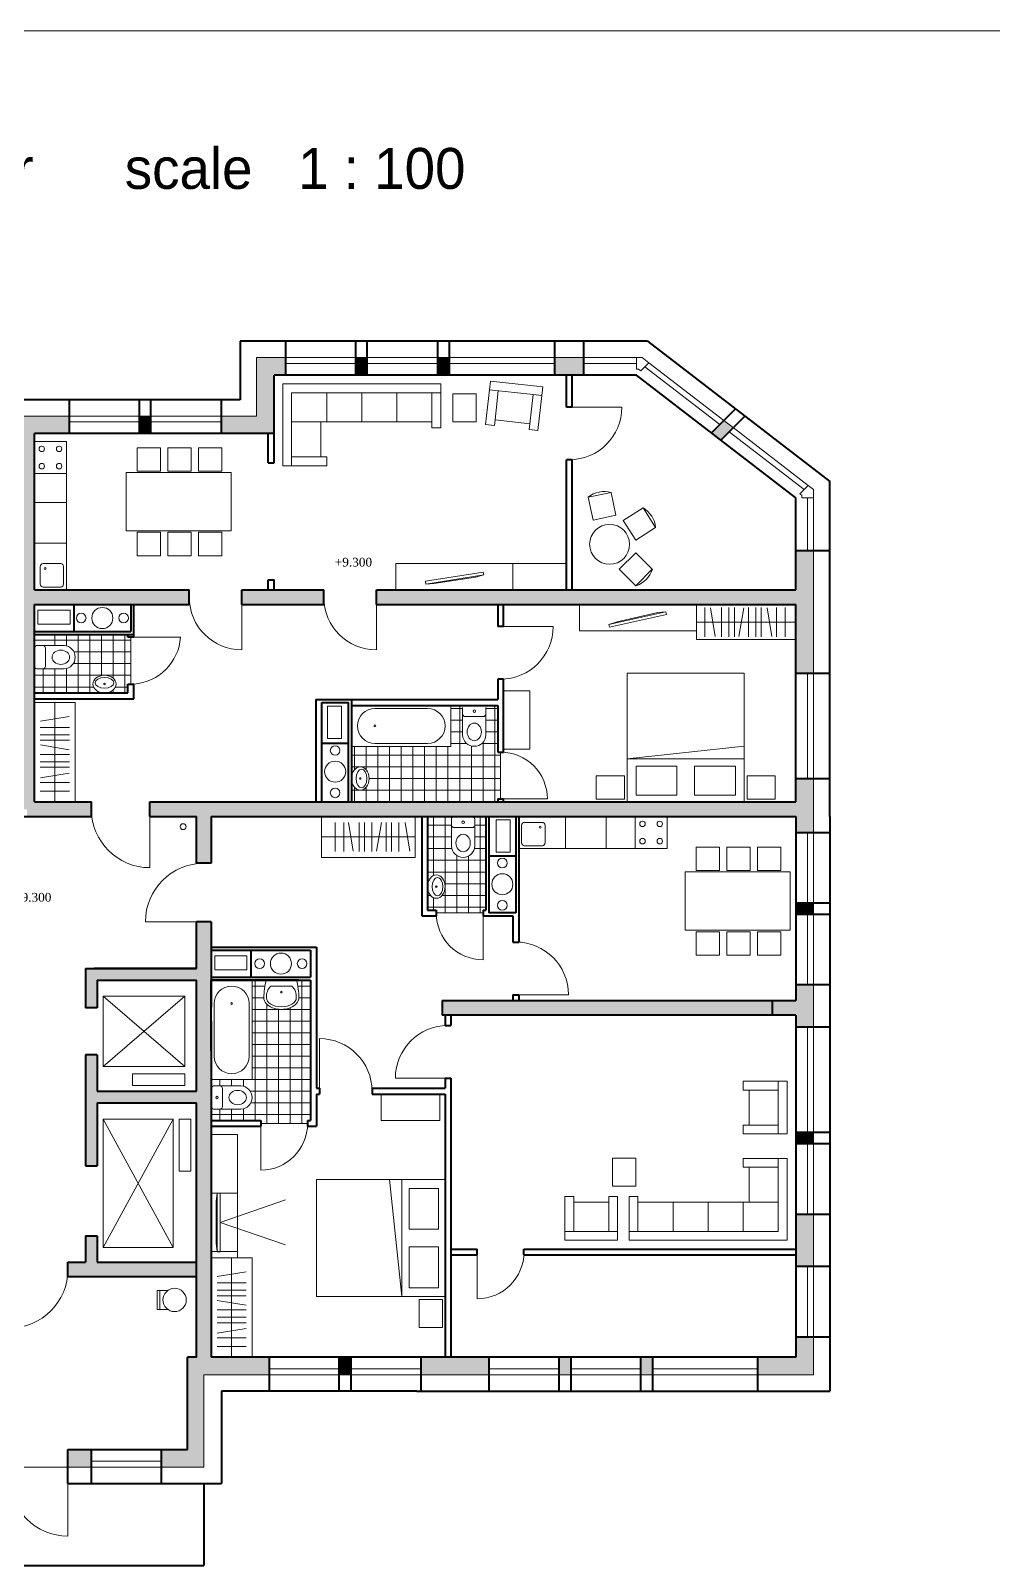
# Model space of a CAD drawing. Header units: millimetres. Extents: x 145836 to 266027, y 108786 to 206069.
# Drawn here: x 218102 to 234568, y 179817 to 206069 of the extents above; entities that cross this region are included whole.
import ezdxf

# ---------------------------------------------------------------- set-up
doc = ezdxf.new("R2010")
doc.units = ezdxf.units.MM
doc.layers.get('0').update_dxf_attribs({"color": 250})
doc.styles.get("Standard").update_dxf_attribs({"font": 'arial.ttf'})

msp = doc.modelspace()

# ---------------------------------------------------------------- hatches: boundary and pattern name
at = {"lineweight": 20}
for points in [[(222265, 200177), (222465, 200177), (222465, 200377), (222458, 200377), (222458, 200477), (221965, 200477), (221965, 199477), (221358, 199477), (221358, 199377), (221358, 199177), (222265, 199177)], [(223858, 200477), (223658, 200477), (223658, 200377), (223658, 200177), (223858, 200177)], [(225265, 200477), (225058, 200477), (225058, 200377), (225058, 200177), (225265, 200177)], [(227565, 200477), (227065, 200477), (227065, 200377), (227065, 200177), (227565, 200177)], [(220158, 199477), (219958, 199477), (219958, 199377), (219958, 199177), (220158, 199177)], [(229748, 199189), (229907, 199066), (230119, 199279), (229960, 199401)], [(231490, 191152), (231390, 191152), (231190, 191152), (231190, 190952), (231490, 190952)], [(231490, 189752), (231390, 189752), (231190, 189752), (231190, 189477), (230786, 189477), (230786, 189227), (231190, 189227), (231190, 189027), (231490, 189027)], [(230786, 189477), (229790, 189477), (228236, 189477), (225140, 189477), (225140, 189227), (230786, 189227)], [(231190, 187227), (231190, 187027), (231490, 187027), (231490, 187227), (231390, 187227)], [(231490, 185827), (231390, 185827), (231190, 185827), (231190, 184927), (231490, 184927)], [(231490, 183727), (231390, 183727), (231190, 183727), (231190, 183377), (230540, 183377), (230540, 183077), (231490, 183077)], [(223580, 183377), (223380, 183377), (223380, 183077), (223580, 183077), (223580, 183177)], [(225940, 183377), (224780, 183377), (224780, 183077), (225940, 183077), (225940, 183177)]]:
    msp.add_hatch(color=256, dxfattribs=at).paths.add_polyline_path(points)
h = msp.add_hatch(color=256, dxfattribs=at)
h.paths.add_polyline_path([(218040, 199477), (217322, 199477), (217322, 199377), (217315, 199377), (217315, 199177), (217915, 199177), (217915, 196502), (215540, 196502), (215540, 196377), (218040, 196377)])
h.paths.add_polyline_path([(218758, 199477), (218040, 199477), (218040, 196377), (218381, 196377), (218381, 196502), (218165, 196502), (218165, 197677), (218165, 199177), (218765, 199177), (218765, 199377), (218758, 199377)])
h = msp.add_hatch(color=256, dxfattribs=at)
h.paths.add_polyline_path([(231490, 196377), (224015, 196377), (224015, 196252), (231190, 196252), (231190, 195077), (231490, 195077)])
h.paths.add_polyline_path([(231490, 197177), (231390, 197177), (231190, 197177), (231190, 196502), (224015, 196502), (224015, 196377), (231490, 196377)])
h.paths.add_polyline_path([(223115, 196502), (221715, 196502), (221715, 196377), (223115, 196377)])
h.paths.add_polyline_path([(223115, 196377), (221715, 196377), (221715, 196252), (223115, 196252)])
h = msp.add_hatch(color=256, dxfattribs=at)
h.paths.add_polyline_path([(218040, 196377), (215540, 196377), (215540, 196252), (217915, 196252), (217915, 195792), (217915, 194742), (217915, 193880, -0.017084), (217915, 193875), (217915, 193592, -0.017084), (217915, 193588), (217915, 192877), (214390, 192877), (214390, 192752), (218040, 192752)])
h.paths.add_polyline_path([(218165, 196252), (218381, 196252), (218381, 196377), (218040, 196377), (218040, 192752), (219140, 192752), (219140, 192877), (218165, 192877), (218165, 195077), (218165, 195205, -0.017084), (218165, 195210), (218165, 195492, -0.017084), (218165, 195497), (218165, 195792)])
h.paths.add_polyline_path([(218589, 196502), (218381, 196502), (218381, 196377), (218589, 196377)])
h.paths.add_polyline_path([(218589, 196377), (218381, 196377), (218381, 196252), (218589, 196252)])
h.paths.add_polyline_path([(220815, 196502), (218589, 196502), (218589, 196377), (220815, 196377)])
h.paths.add_polyline_path([(220815, 196377), (218589, 196377), (218589, 196252), (220815, 196252)])
h = msp.add_hatch(color=256, dxfattribs=at)
h.paths.add_polyline_path([(219140, 192752), (218040, 192752), (218040, 192627), (219140, 192627)])
h.paths.add_polyline_path([(214390, 192877), (208665, 192877), (204890, 192877), (204890, 193277), (204590, 193277), (204590, 192752), (214390, 192752)])
h.paths.add_polyline_path([(214390, 192752), (204590, 192752), (204590, 192027), (204690, 192027), (204890, 192027), (204890, 192627), (208665, 192627), (214265, 192627), (214265, 190417, -0.017084), (214265, 190412), (214265, 190130, -0.017084), (214265, 190125), (214265, 189927), (214390, 189927)])
h = msp.add_hatch(color=256, dxfattribs=at)
h.paths.add_polyline_path([(231490, 192752), (221065, 192752), (221065, 191827), (221190, 191827), (221190, 192627), (225353, 192627, -0.017084), (225357, 192627), (225640, 192627, -0.017084), (225644, 192627), (225940, 192627), (226450, 192627), (231190, 192627), (231190, 192352), (231490, 192352)])
h.paths.add_polyline_path([(231490, 193277), (231390, 193277), (231190, 193277), (231190, 192877), (221690, 192877), (221065, 192877), (221065, 192752), (231490, 192752)])
h = msp.add_hatch(color=256, dxfattribs=at)
h.paths.add_polyline_path([(221065, 192752), (220140, 192752), (220140, 192627), (220940, 192627), (220940, 191827), (221065, 191827)])
h.paths.add_polyline_path([(221065, 192877), (220940, 192877), (220140, 192877), (220140, 192752), (221065, 192752)])
h = msp.add_hatch(color=256, dxfattribs=at)
h.paths.add_polyline_path([(221065, 190827), (220940, 190827), (220940, 190027), (219290, 190027), (219190, 190027), (219140, 190027), (219140, 189927), (221065, 189927)])
h.paths.add_polyline_path([(221190, 190827), (221065, 190827), (221065, 189927), (221190, 189927)])
h.paths.add_polyline_path([(221065, 189927), (219140, 189927), (219140, 189352), (219240, 189352), (219240, 189827), (220940, 189827), (220940, 187927), (219240, 187927), (219240, 188552), (219140, 188552), (219140, 186652), (219240, 186652), (219240, 187727), (220940, 187727), (220940, 184977), (220940, 184877), (221065, 184877)])
h.paths.add_polyline_path([(221190, 189927), (221065, 189927), (221065, 184877), (221190, 184877), (221190, 187673, -0.017084), (221190, 187677), (221190, 187960, -0.017084), (221190, 187965), (221190, 189127), (221190, 189827)])
h.paths.add_polyline_path([(219140, 189927), (219040, 189927), (219040, 189352), (219140, 189352)])
h.paths.add_polyline_path([(219140, 190027), (219040, 190027), (219040, 189927), (219140, 189927)])
h.paths.add_polyline_path([(219140, 188552), (219040, 188552), (219040, 186652), (219140, 186652)])
h = msp.add_hatch(color=256, dxfattribs=at)
h.paths.add_polyline_path([(219140, 181797), (218740, 181797), (218740, 181497), (219140, 181497), (219140, 181597)])
h.paths.add_polyline_path([(221065, 183077), (221065, 184877), (220940, 184877), (220940, 183377), (220785, 183377), (220785, 181797), (220340, 181797), (220340, 181497), (220785, 181497), (221065, 181497)])
h.paths.add_polyline_path([(222180, 183377), (221190, 183377), (221190, 184877), (221065, 184877), (221065, 183077), (222180, 183077), (222180, 183177)])
h.paths.add_polyline_path([(220940, 184877), (219140, 184877), (219140, 184752), (220940, 184752)])
h.paths.add_polyline_path([(220940, 185002), (219240, 185002), (219240, 185452), (219140, 185452), (219140, 184877), (220940, 184877)])
h.paths.add_polyline_path([(219140, 185452), (219040, 185452), (219040, 185002), (218740, 185002), (218740, 184877), (219140, 184877)])
h.paths.add_polyline_path([(219140, 184877), (218740, 184877), (218740, 184752), (219140, 184752)])
h = msp.add_hatch(color=256, dxfattribs=at)
h.paths.add_polyline_path([(228740, 183377), (228540, 183377), (228540, 183077), (228740, 183077), (228740, 183177)])
h.paths.add_polyline_path([(227340, 183377), (227140, 183377), (227140, 183077), (227340, 183077), (227340, 183177)])

# ---------------------------------------------------------------- linework, layer by layer
at = {"lineweight": 13}
for p, q in [((145836, 206069), (266027, 206069)), ((227315, 199630), (228215, 199630)), ((218715, 199042), (218165, 199042)), ((218715, 199042), (218715, 196502)), ((220324, 198936), (219924, 198936)), ((219924, 198936), (219924, 198536)), ((220324, 198936), (220324, 198536)), ((220847, 198936), (220447, 198936)), ((220447, 198936), (220447, 198536)), ((220847, 198936), (220847, 198536)), ((221370, 198936), (220970, 198936)), ((220970, 198936), (220970, 198536)), ((221370, 198936), (221370, 198536)), ((218165, 198492), (218715, 198492)), ((219733, 198512), (219733, 197512)), ((219733, 198512), (221533, 198512)), ((220324, 198536), (219924, 198536)), ((220847, 198536), (220447, 198536)), ((221370, 198536), (220970, 198536)), ((221533, 198512), (221533, 197512)), ((218165, 197999), (218715, 197999)), ((228029, 198171), (227638, 198088)), ((227638, 198088), (227721, 197696)), ((228029, 198171), (228112, 197779)), ((228112, 197779), (227721, 197696)), ((228576, 197906), (228239, 197690)), ((228239, 197690), (228455, 197353)), ((228576, 197906), (228792, 197569)), ((219733, 197512), (221533, 197512)), ((219924, 197088), (219924, 197488)), ((220324, 197488), (219924, 197488)), ((220324, 197088), (220324, 197488)), ((220447, 197088), (220447, 197488)), ((220847, 197488), (220447, 197488)), ((220847, 197088), (220847, 197488)), ((220970, 197088), (220970, 197488)), ((221370, 197488), (220970, 197488)), ((221370, 197088), (221370, 197488)), ((228792, 197569), (228455, 197353)), ((218165, 197302), (218715, 197302)), ((218265, 196902), (218265, 196602)), ((218315, 196952), (218619, 196952)), ((218665, 196906), (218665, 196602)), ((220324, 197088), (219924, 197088)), ((220847, 197088), (220447, 197088)), ((221370, 197088), (220970, 197088)), ((228452, 197140), (228170, 196857)), ((228735, 196857), (228452, 197140)), ((228453, 196574), (228170, 196857)), ((228735, 196857), (228453, 196574)), ((218315, 196552), (218615, 196552)), ((221715, 196377), (221715, 195477)), ((224015, 196377), (224015, 195477)), ((226140, 195877), (227040, 195877)), ((218165, 195642), (219815, 195642)), ((218515, 195551), (218515, 195742)), ((218715, 195545), (218715, 195742)), ((218915, 194742), (218915, 195742)), ((219115, 194742), (219115, 195742)), ((219315, 195038), (219315, 195742)), ((219515, 194992), (219515, 195742)), ((219715, 194742), (219715, 195742)), ((219815, 194892), (219815, 195692)), ((218842, 195442), (219815, 195442)), ((218315, 194742), (218315, 195151)), ((218515, 194742), (218515, 195151)), ((218715, 194742), (218715, 195157)), ((218833, 195242), (219815, 195242)), ((218165, 195042), (219815, 195042)), ((218165, 194842), (219176, 194842)), ((219515, 194742), (219515, 194793)), ((219554, 194842), (219765, 194842)), ((218441, 194642), (219865, 194642)), ((219315, 194742), (219315, 194747)), ((225290, 194527), (225290, 193827)), ((225440, 192877), (225440, 194527)), ((226040, 192877), (226040, 194527)), ((225490, 194477), (225290, 194477)), ((225490, 194277), (225290, 194277)), ((226090, 194477), (225890, 194477)), ((226090, 194277), (225890, 194277)), ((225490, 194077), (225290, 194077)), ((226090, 194077), (225890, 194077)), ((223640, 193427), (223640, 193827)), ((223840, 193427), (223840, 193827)), ((224040, 192877), (224040, 193827)), ((224240, 192877), (224240, 193827)), ((224440, 192877), (224440, 193827)), ((224640, 192877), (224640, 193827)), ((224840, 192877), (224840, 193827)), ((225040, 192877), (225040, 193827)), ((225240, 192877), (225240, 193827)), ((225558, 193877), (225290, 193877)), ((225640, 192877), (225640, 193834)), ((226090, 193877), (225822, 193877)), ((225840, 192877), (225840, 193896)), ((226140, 193677), (223590, 193677)), ((226140, 193477), (223590, 193477)), ((226140, 192927), (226140, 193727)), ((226140, 193277), (223890, 193277)), ((226140, 193077), (223590, 193077)), ((223640, 192877), (223640, 193128)), ((223840, 192877), (223840, 193128)), ((220140, 192752), (220140, 191752)), ((224890, 192477), (225299, 192477)), ((224990, 192627), (224990, 191616)), ((225190, 192627), (225190, 190977)), ((225699, 192477), (225890, 192477)), ((225790, 192627), (225790, 190977)), ((226500, 192477), (226500, 192177)), ((226850, 192527), (226550, 192527)), ((226900, 192477), (226900, 192173)), ((227250, 192627), (227250, 192077)), ((227946, 192627), (227946, 192077)), ((228440, 192627), (228440, 192077)), ((228440, 192627), (228440, 192077)), ((228440, 192627), (228440, 192077)), ((228990, 192627), (228990, 192077)), ((224890, 192277), (225299, 192277)), ((225699, 192277), (225890, 192277)), ((231290, 192352), (231390, 192352)), ((231390, 192352), (231490, 192352)), ((224890, 192077), (225305, 192077)), ((225390, 191960), (225390, 190977)), ((225590, 191950), (225590, 190977)), ((225692, 192077), (225890, 192077)), ((228990, 192077), (226450, 192077)), ((226854, 192127), (226550, 192127)), ((229886, 192105), (229486, 192105)), ((229486, 192105), (229486, 191705)), ((229886, 192105), (229886, 191705)), ((230410, 192105), (230010, 192105)), ((230010, 192105), (230010, 191705)), ((230410, 192105), (230410, 191705)), ((230933, 192105), (230533, 192105)), ((230533, 192105), (230533, 191705)), ((230933, 192105), (230933, 191705)), ((224890, 191877), (225890, 191877)), ((224890, 191677), (225890, 191677)), ((229295, 190680), (229295, 191680)), ((229295, 191680), (231095, 191680)), ((229886, 191705), (229486, 191705)), ((230410, 191705), (230010, 191705)), ((230933, 191705), (230533, 191705)), ((231095, 190680), (231095, 191680)), ((224890, 191477), (224895, 191477)), ((225185, 191477), (225890, 191477)), ((224890, 191277), (224941, 191277)), ((224990, 191239), (224990, 191027)), ((225139, 191277), (225890, 191277)), ((224890, 191077), (225890, 191077)), ((225040, 190977), (225840, 190977)), ((221065, 190827), (220065, 190827)), ((229295, 190680), (231095, 190680)), ((229486, 190256), (229486, 190656)), ((229886, 190656), (229486, 190656)), ((229886, 190256), (229886, 190656)), ((230010, 190256), (230010, 190656)), ((230410, 190656), (230010, 190656)), ((230410, 190256), (230410, 190656)), ((230533, 190256), (230533, 190656)), ((230933, 190656), (230533, 190656)), ((230933, 190256), (230933, 190656)), ((229886, 190256), (229486, 190256)), ((230410, 190256), (230010, 190256)), ((230933, 190256), (230533, 190256)), ((221940, 189827), (221940, 188576)), ((222740, 189827), (222740, 187377)), ((221890, 189727), (222109, 189727)), ((222671, 189727), (222890, 189727)), ((226400, 189579), (227300, 189579)), ((221890, 189527), (222090, 189527)), ((221890, 189327), (222890, 189327)), ((222140, 189417), (222140, 187377)), ((222340, 189330), (222340, 187377)), ((222540, 189354), (222540, 187377)), ((222690, 189527), (222890, 189527)), ((221890, 189127), (222890, 189127)), ((221890, 188927), (222890, 188927)), ((223041, 187927), (223041, 188827)), ((221890, 188727), (222890, 188727)), ((221890, 188527), (222890, 188527)), ((221940, 188576), (221940, 187427)), ((221890, 188327), (222890, 188327)), ((221190, 188127), (222890, 188127)), ((221340, 188127), (221340, 188019)), ((221540, 188127), (221540, 188019)), ((221740, 188127), (221740, 188013)), ((225240, 188152), (224340, 188152)), ((221858, 187927), (222890, 187927)), ((221867, 187727), (222890, 187727)), ((221190, 187527), (222890, 187527)), ((221340, 187619), (221340, 187427)), ((221540, 187619), (221540, 187427)), ((221740, 187625), (221740, 187427)), ((222039, 187377), (222839, 187377)), ((220267, 184520), (220449, 184520)), ((220267, 184520), (220267, 184194)), ((220313, 184520), (220313, 184194)), ((220267, 184194), (220449, 184194)), ((228540, 183277), (228540, 183177)), ((231490, 183077), (221065, 183077)), ((228540, 183177), (228540, 183077)), ((218740, 181317), (218740, 180317))]:
    msp.add_line(p, q, dxfattribs=at)
at = {"lineweight": 40}
for p, q in [((228655, 200757), (221685, 200757)), ((221685, 200757), (221685, 199757)), ((222465, 200177), (222465, 200757)), ((223658, 200757), (223658, 200177)), ((223858, 200177), (223858, 200757)), ((225058, 200757), (225058, 200177)), ((225265, 200177), (225265, 200757)), ((227065, 200177), (227065, 200757)), ((227565, 200177), (227565, 200757)), ((228655, 200757), (231770, 198357)), ((228655, 200757), (231770, 198357)), ((222265, 199177), (222265, 200177)), ((228465, 200177), (222265, 200177)), ((227265, 199630), (227265, 200177)), ((227365, 199630), (227365, 200177)), ((231190, 198077), (228465, 200177)), ((231190, 198077), (228465, 200177)), ((221685, 199757), (214395, 199757)), ((218765, 199177), (218765, 199757)), ((219958, 199757), (219958, 199177)), ((220158, 199177), (220158, 199757)), ((221358, 199757), (221358, 199177)), ((227365, 199630), (227265, 199630)), ((229748, 199189), (230158, 199599)), ((229907, 199066), (230317, 199477)), ((218165, 197677), (218165, 199177)), ((222265, 199177), (218165, 199177)), ((222165, 198677), (222165, 199177)), ((222265, 198677), (222265, 199177)), ((227265, 196502), (227265, 198730)), ((227365, 198730), (227265, 198730)), ((227365, 196502), (227365, 198730)), ((222165, 198677), (222265, 198677)), ((231770, 192627), (231770, 198357)), ((231190, 196502), (231190, 198077)), ((218165, 196502), (218165, 197677)), ((231190, 197177), (231770, 197177)), ((222165, 196502), (222165, 196677)), ((222165, 196677), (222265, 196677)), ((222265, 196502), (222265, 196677)), ((218165, 196502), (220815, 196502)), ((220815, 196252), (220815, 196502)), ((221715, 196502), (223115, 196502)), ((221715, 196252), (221715, 196502)), ((223115, 196252), (223115, 196502)), ((224015, 196502), (231190, 196502)), ((224015, 196252), (224015, 196502)), ((218165, 195792), (218165, 196252)), ((218165, 196252), (219815, 196252)), ((218165, 196252), (220815, 196252)), ((218841, 196252), (218841, 195792)), ((219815, 196252), (219815, 195792)), ((219865, 195742), (219865, 196252)), ((219865, 195692), (219865, 196252)), ((221715, 196252), (223115, 196252)), ((224015, 196252), (231190, 196252)), ((226090, 196252), (226090, 195877)), ((226190, 195877), (226190, 196252)), ((231190, 192877), (231190, 196252)), ((226190, 195877), (226090, 195877)), ((218165, 194742), (218165, 195792)), ((218165, 195792), (219815, 195792)), ((218165, 195742), (219865, 195742)), ((219765, 195692), (219765, 195742)), ((219865, 195692), (219765, 195692)), ((218165, 192877), (218165, 195077)), ((231190, 195077), (231770, 195077)), ((219765, 194742), (219765, 194892)), ((219765, 194892), (219865, 194892)), ((219865, 194642), (219865, 194892)), ((226090, 194977), (226090, 194627)), ((226190, 194977), (226090, 194977)), ((226190, 193727), (226190, 194977)), ((218165, 194742), (219765, 194742)), ((218165, 194642), (219865, 194642)), ((222980, 194627), (223590, 194627)), ((222980, 194627), (222980, 192877)), ((222980, 194627), (222980, 194227)), ((222980, 194627), (226090, 194627)), ((223080, 192877), (223080, 194577)), ((223080, 194577), (223540, 194577)), ((223080, 193576), (223080, 194577)), ((223540, 192877), (223540, 194577)), ((223590, 194627), (223590, 193627)), ((223590, 194527), (226090, 194527)), ((226090, 194527), (226090, 193727)), ((226090, 194227), (226090, 193727)), ((223080, 193884), (223540, 193884)), ((223590, 193627), (223590, 192877)), ((226090, 193727), (226190, 193727)), ((223590, 193337), (223590, 192877)), ((231190, 193277), (231770, 193277)), ((218165, 192877), (219140, 192877)), ((219140, 192627), (219140, 192877)), ((220140, 192877), (220940, 192877)), ((220140, 192627), (220140, 192877)), ((220940, 192877), (221690, 192877)), ((221690, 192877), (231190, 192877)), ((226090, 192927), (226090, 192877)), ((226090, 192927), (226190, 192927)), ((226090, 192927), (226090, 192877)), ((226190, 192877), (226190, 192927)), ((214515, 192627), (219140, 192627)), ((220140, 192627), (220940, 192627)), ((220940, 191827), (220940, 192627)), ((221190, 192627), (225840, 192627)), ((221190, 192627), (221190, 191827)), ((224790, 192627), (224790, 190927)), ((224890, 192627), (225190, 192627)), ((224890, 192627), (224890, 191027)), ((225190, 192627), (225940, 192627)), ((225890, 192627), (225890, 191027)), ((225940, 192627), (226450, 192627)), ((225940, 192627), (225940, 190977)), ((226400, 192627), (226400, 190977)), ((226450, 192627), (231190, 192627)), ((226450, 192627), (226450, 190927)), ((231190, 192627), (231190, 190252)), ((231770, 192627), (231770, 190252)), ((231190, 192352), (231770, 192352)), ((226400, 191951), (225940, 191951)), ((221190, 191827), (220940, 191827)), ((231190, 191152), (231770, 191152)), ((224790, 190927), (225040, 190927)), ((224890, 191027), (225040, 191027)), ((225040, 191027), (225040, 190927)), ((225840, 191027), (225890, 191027)), ((225840, 191027), (225840, 190927)), ((225840, 190927), (225890, 190927)), ((225890, 190927), (226350, 190927)), ((226400, 190977), (225940, 190977)), ((226350, 190927), (226350, 190479)), ((226450, 190927), (226450, 190479)), ((231770, 190952), (231190, 190952)), ((220940, 190027), (220940, 190827)), ((221190, 190827), (220940, 190827)), ((221190, 190827), (221190, 189367)), ((221190, 190390), (222990, 190390)), ((221190, 190340), (222890, 190340)), ((221866, 190340), (221866, 189880)), ((222890, 190340), (222890, 189880)), ((222990, 190390), (222990, 187977)), ((226350, 190479), (226450, 190479)), ((231190, 190252), (231190, 189477)), ((231190, 190252), (231190, 189477)), ((231770, 190252), (231770, 182797)), ((219040, 190027), (219040, 189352)), ((219040, 190027), (220940, 190027)), ((219290, 190027), (219190, 190027)), ((219240, 189827), (219240, 189352)), ((219240, 189827), (220940, 189827)), ((220940, 190027), (219290, 190027)), ((220940, 187927), (220940, 189827)), ((221190, 189880), (222890, 189880)), ((221190, 188617), (221190, 189827)), ((222690, 189827), (221190, 189827)), ((221190, 189827), (222890, 189827)), ((222890, 189827), (222890, 187427)), ((222890, 189827), (222890, 187427)), ((226350, 189579), (226350, 189477)), ((226350, 189579), (226450, 189579)), ((226450, 189579), (226450, 189477)), ((231190, 189752), (231770, 189752)), ((219240, 189352), (219040, 189352)), ((225140, 189477), (228236, 189477)), ((225140, 189477), (225140, 189227)), ((228236, 189477), (231190, 189477)), ((230786, 189477), (231190, 189477)), ((230786, 189477), (230786, 189227)), ((221190, 189127), (221190, 183377)), ((231190, 189227), (225140, 189227)), ((225190, 189227), (225190, 189052)), ((225190, 189052), (225290, 189052)), ((225290, 189227), (225290, 189052)), ((231190, 189227), (230786, 189227)), ((231190, 189227), (231190, 183377)), ((231190, 189027), (231770, 189027)), ((219040, 188552), (219040, 186652)), ((219240, 188552), (219040, 188552)), ((219240, 188552), (219240, 187927)), ((222990, 187977), (223041, 187977)), ((223041, 187977), (223041, 187877)), ((223941, 187977), (225190, 187977)), ((223941, 187977), (223941, 187877)), ((225190, 188152), (225190, 187977)), ((225190, 188152), (225290, 188152)), ((225290, 188152), (225290, 183377)), ((219240, 187927), (220940, 187927)), ((219240, 187727), (219240, 186652)), ((219240, 187727), (220940, 187727)), ((220940, 184977), (220940, 187727)), ((222990, 187877), (223041, 187877)), ((222990, 187877), (222990, 187327)), ((223941, 187877), (225190, 187877)), ((225190, 187877), (225190, 183377)), ((221190, 187427), (222039, 187427)), ((221190, 187427), (222039, 187427)), ((221190, 187327), (222039, 187327)), ((222039, 187427), (222039, 187327)), ((222839, 187427), (222890, 187427)), ((222839, 187427), (222839, 187327)), ((222839, 187427), (222890, 187427)), ((222839, 187327), (222990, 187327)), ((231190, 187227), (231770, 187227)), ((231770, 187027), (231190, 187027)), ((219040, 186652), (219240, 186652)), ((220940, 183377), (220940, 185777)), ((231190, 185827), (231770, 185827)), ((219040, 185452), (219040, 185002)), ((219040, 185452), (219240, 185452)), ((219240, 185452), (219240, 185002)), ((225290, 185227), (225740, 185227)), ((225290, 185127), (225740, 185127)), ((225740, 185127), (225740, 185227)), ((226540, 185227), (231190, 185227)), ((226540, 185127), (226540, 185227)), ((226540, 185127), (231190, 185127)), ((218740, 184752), (218740, 185002)), ((218740, 185002), (219040, 185002)), ((219240, 185002), (220940, 185002)), ((231770, 184927), (231190, 184927)), ((231770, 184927), (231190, 184927)), ((220940, 184752), (218740, 184752)), ((231190, 183727), (231770, 183727)), ((220940, 183377), (220785, 183377)), ((220785, 181797), (220785, 183377)), ((231190, 183377), (221190, 183377)), ((222180, 183377), (222180, 182797)), ((223380, 182797), (223380, 183377)), ((223580, 183377), (223580, 182797)), ((224780, 182797), (224780, 183377)), ((225940, 183377), (225940, 182797)), ((227140, 182797), (227140, 183377)), ((227340, 183377), (227340, 182797)), ((228540, 182797), (228540, 183377)), ((228740, 183377), (228740, 182797)), ((230540, 182797), (230540, 183377)), ((224710, 182797), (221365, 182797)), ((221365, 182797), (221365, 181217)), ((224710, 182797), (231770, 182797)), ((218740, 181797), (220785, 181797)), ((218740, 181217), (218740, 181797)), ((219140, 181217), (219140, 181797)), ((220340, 181217), (220340, 181797)), ((218740, 181217), (221190, 181217)), ((220785, 181217), (221365, 181217)), ((221065, 181217), (221065, 179817)), ((214390, 179817), (221065, 179817))]:
    msp.add_line(p, q, dxfattribs=at)
at = {"lineweight": 20}
for p, q in [((221965, 200477), (221965, 199477)), ((228563, 200477), (221965, 200477)), ((228563, 200477), (228465, 200477)), ((228563, 200477), (228465, 200477)), ((228563, 200477), (228465, 200477)), ((228563, 200477), (228465, 200477)), ((228465, 200477), (228465, 200277)), ((228536, 200248), (228677, 200390)), ((228677, 200390), (228563, 200477)), ((225968, 200075), (225884, 199330)), ((226862, 199975), (225968, 200075)), ((228465, 200277), (228498, 200277)), ((228498, 200277), (228536, 200248)), ((222415, 200027), (222415, 198627)), ((225115, 200027), (222415, 200027)), ((222565, 199877), (222565, 199377)), ((223165, 199877), (222565, 199877)), ((223165, 199877), (223165, 199377)), ((223765, 199877), (223165, 199877)), ((223765, 199877), (223765, 199377)), ((224365, 199877), (223765, 199877)), ((224365, 199877), (224365, 199377)), ((224965, 199877), (224365, 199877)), ((224965, 199877), (224965, 199377)), ((225115, 199877), (224965, 199877)), ((225115, 200027), (225115, 199277)), ((225724, 199857), (225324, 199857)), ((225324, 199857), (225324, 199377)), ((225724, 199857), (225724, 199377)), ((226696, 199843), (225951, 199926)), ((226100, 199909), (226045, 199412)), ((226696, 199843), (226641, 199346)), ((226845, 199826), (226696, 199843)), ((226862, 199975), (226779, 199230)), ((215495, 199477), (221965, 199477)), ((223165, 199377), (222565, 199377)), ((222565, 199377), (222565, 198627)), ((223065, 199377), (223065, 198777)), ((223765, 199377), (223165, 199377)), ((224365, 199377), (223765, 199377)), ((224965, 199377), (224365, 199377)), ((224965, 199377), (224965, 199277)), ((224965, 199277), (225115, 199277)), ((225724, 199377), (225324, 199377)), ((225884, 199330), (226033, 199313)), ((226045, 199412), (226033, 199313)), ((226641, 199346), (226045, 199412)), ((226641, 199346), (226630, 199246)), ((229819, 199259), (229960, 199401)), ((229960, 199401), (230119, 199279)), ((229977, 199137), (230119, 199279)), ((226630, 199246), (226779, 199230)), ((222565, 198777), (223065, 198777)), ((223065, 198777), (223165, 198777)), ((223165, 198777), (223165, 198627)), ((223165, 198627), (222415, 198627)), ((231261, 198148), (231402, 198290)), ((231402, 198290), (231490, 198222)), ((231490, 198222), (231490, 190252)), ((231490, 198222), (231490, 198077)), ((231490, 198222), (231490, 198077)), ((231490, 198222), (231490, 198077)), ((231490, 198222), (231490, 198077)), ((231290, 198126), (231261, 198148)), ((231290, 198077), (231290, 198126)), ((231490, 198077), (231290, 198077)), ((224349, 196502), (224349, 196952)), ((224349, 196952), (227242, 196952)), ((226349, 196502), (226349, 196952)), ((224855, 196652), (225843, 196808)), ((224855, 196652), (224863, 196603)), ((224863, 196603), (225851, 196759)), ((224999, 196610), (225708, 196721)), ((225708, 196721), (225851, 196759)), ((225843, 196808), (225851, 196759)), ((224999, 196610), (224863, 196603)), ((218225, 195915), (218225, 196155)), ((218225, 196155), (218776, 196155)), ((218776, 196155), (218776, 195915)), ((227490, 196252), (227490, 195802)), ((228967, 196130), (227991, 195913)), ((228832, 196115), (228132, 195959)), ((228967, 196130), (228832, 196115)), ((228967, 196130), (228978, 196082)), ((229490, 195652), (229490, 196252)), ((229490, 196252), (229490, 195802)), ((229636, 195702), (229636, 196202)), ((229808, 195706), (229729, 196199)), ((229920, 195702), (229920, 196202)), ((230043, 195702), (230043, 196202)), ((230138, 195702), (230138, 196202)), ((230217, 195706), (230298, 196199)), ((230381, 195702), (230381, 196202)), ((230505, 195702), (230505, 196202)), ((230599, 195702), (230599, 196202)), ((230781, 195706), (230701, 196199)), ((230860, 195702), (230860, 196202)), ((231009, 195952), (231009, 196202)), ((218776, 195915), (218225, 195915)), ((228132, 195959), (227991, 195913)), ((227991, 195913), (228002, 195864)), ((228978, 196082), (228002, 195864)), ((231190, 195952), (229490, 195952)), ((231009, 195702), (231009, 195952)), ((219815, 195692), (220415, 195692)), ((219865, 195692), (220665, 195692)), ((228490, 195802), (227490, 195802)), ((229490, 195802), (228490, 195802)), ((231190, 195652), (229490, 195652)), ((218203, 195551), (218674, 195551)), ((218356, 195195), (218356, 195507)), ((218203, 195151), (218674, 195151)), ((230307, 195077), (228307, 195077)), ((228307, 192877), (228307, 195077)), ((230307, 192877), (230307, 195077)), ((218165, 194577), (218515, 194577)), ((218515, 192877), (218515, 194577)), ((218515, 194577), (218865, 194577)), ((218865, 192877), (218865, 194577)), ((226190, 194776), (226640, 194776)), ((226640, 194776), (226640, 193776)), ((218268, 194259), (218762, 194339)), ((223178, 193961), (223178, 194512)), ((223178, 194512), (223418, 194512)), ((223418, 194512), (223418, 193961)), ((223990, 194477), (224890, 194477)), ((225490, 194490), (225490, 194019)), ((225846, 194336), (225534, 194336)), ((225890, 194490), (225890, 194019)), ((218265, 194148), (218765, 194148)), ((218265, 194024), (218765, 194024)), ((218265, 193930), (218765, 193930)), ((218268, 193850), (218762, 193769)), ((223418, 193961), (223178, 193961)), ((223590, 193827), (225290, 193827)), ((223990, 193877), (224890, 193877)), ((226190, 193776), (226640, 193776)), ((228307, 193615), (230307, 193831)), ((218265, 193686), (218765, 193686)), ((218265, 193562), (218765, 193562)), ((230307, 193615), (228307, 193615)), ((228457, 192989), (228457, 193489)), ((228457, 193489), (229157, 193489)), ((229157, 192989), (229157, 193489)), ((230157, 193489), (229457, 193489)), ((229457, 192989), (229457, 193489)), ((230157, 192989), (230157, 193489)), ((218265, 193468), (218765, 193468)), ((218268, 193287), (218762, 193366)), ((223540, 193387), (223540, 192877)), ((223590, 193337), (223590, 192877)), ((228257, 193323), (227777, 193323)), ((227777, 192923), (227777, 193323)), ((228257, 192923), (228257, 193323)), ((230837, 193323), (230357, 193323)), ((230357, 192923), (230357, 193323)), ((230837, 192923), (230837, 193323)), ((218265, 193207), (218765, 193207)), ((218265, 193058), (218515, 193058)), ((218515, 193058), (218765, 193058)), ((228457, 192989), (229157, 192989)), ((230157, 192989), (229457, 192989)), ((223590, 192877), (225290, 192877)), ((226140, 192927), (226940, 192927)), ((228257, 192923), (227777, 192923)), ((230837, 192923), (230357, 192923)), ((223078, 192627), (223078, 191927)), ((223309, 192527), (223309, 192277)), ((223458, 192527), (223458, 192027)), ((223538, 192524), (223617, 192031)), ((223719, 192527), (223719, 192027)), ((223813, 192527), (223813, 192027)), ((223937, 192527), (223937, 192027)), ((224101, 192524), (224020, 192031)), ((224181, 192527), (224181, 192027)), ((224275, 192527), (224275, 192027)), ((224399, 192527), (224399, 192027)), ((224510, 192524), (224589, 192031)), ((224678, 192627), (224678, 191927)), ((225299, 192590), (225299, 192119)), ((225342, 192436), (225655, 192436)), ((225699, 192590), (225699, 192119)), ((226062, 192017), (226062, 192568)), ((226062, 192568), (226302, 192568)), ((226302, 192568), (226302, 192017)), ((223078, 192277), (224678, 192277)), ((223309, 192277), (223309, 192027)), ((231490, 192352), (231290, 192352)), ((223078, 191927), (224678, 191927)), ((226302, 192017), (226062, 192017)), ((231490, 191152), (231290, 191152)), ((231290, 191152), (231490, 191152)), ((231490, 191152), (231490, 190952)), ((225840, 190977), (225840, 190177)), ((231490, 190952), (231290, 190952)), ((231490, 190952), (231290, 190952)), ((221190, 190337), (221650, 190337)), ((221250, 190002), (221250, 190242)), ((221250, 190242), (221801, 190242)), ((221801, 190242), (221801, 190002)), ((231490, 190252), (231490, 183077)), ((221801, 190002), (221250, 190002)), ((221890, 188127), (221890, 189827)), ((219340, 189552), (219340, 188352)), ((219340, 189552), (220740, 189552)), ((219340, 189552), (220740, 188352)), ((220740, 189552), (219340, 188352)), ((220740, 189552), (220740, 188352)), ((222210, 189727), (222570, 189727)), ((221240, 188527), (221240, 189427)), ((221840, 188527), (221840, 189427)), ((231190, 189477), (229790, 189477)), ((219340, 188352), (220740, 188352)), ((220740, 188227), (219844, 188227)), ((219844, 188227), (219844, 188027)), ((220740, 188227), (220740, 188127)), ((220740, 188027), (219844, 188027)), ((220740, 188127), (220740, 188027)), ((221228, 188019), (221699, 188019)), ((221381, 187975), (221381, 187663)), ((230290, 187948), (230290, 188098)), ((230290, 188098), (230890, 188098)), ((230290, 188098), (230290, 187948)), ((230890, 188098), (230890, 187198)), ((230890, 188098), (231040, 188098)), ((231040, 187198), (231040, 188098)), ((224099, 187427), (224099, 187877)), ((225099, 187427), (225099, 187877)), ((230290, 187948), (230890, 187948)), ((230391, 187348), (230391, 187948)), ((219340, 187452), (219340, 185252)), ((219340, 187452), (220540, 187452)), ((219340, 187452), (220540, 185252)), ((220540, 187452), (219340, 185252)), ((220540, 187452), (220540, 185252)), ((220640, 187452), (220740, 187452)), ((220640, 187452), (220640, 186557)), ((220740, 187452), (220840, 187452)), ((220840, 187452), (220840, 186557)), ((221228, 187619), (221699, 187619)), ((221190, 187186), (221640, 187186)), ((221640, 187186), (221640, 185077)), ((222039, 187377), (222039, 186577)), ((224099, 187427), (225099, 187427)), ((230290, 187198), (230290, 187348)), ((230290, 187348), (230890, 187348)), ((230890, 187198), (230290, 187198)), ((230890, 187198), (231040, 187198)), ((231490, 187027), (231290, 187027)), ((231490, 187027), (231290, 187027)), ((228452, 186781), (228052, 186781)), ((228052, 186781), (228052, 186301)), ((228452, 186781), (228452, 186301)), ((230290, 186627), (230290, 186777)), ((230290, 186777), (231040, 186777)), ((230890, 186027), (230890, 186777)), ((231040, 185377), (231040, 186777)), ((220640, 186557), (220840, 186557)), ((225190, 186416), (222990, 186416)), ((222990, 186416), (222990, 184416)), ((224452, 184416), (224237, 186416)), ((224452, 186416), (224452, 184416)), ((230390, 186627), (230290, 186627)), ((230390, 186027), (230390, 186627)), ((230890, 186627), (230390, 186627)), ((221190, 186186), (221640, 186186)), ((221291, 186182), (221277, 186047)), ((221341, 186182), (221291, 186182)), ((221291, 186182), (221291, 185182)), ((221341, 186182), (221341, 185182)), ((221341, 186182), (221341, 185182)), ((225078, 186266), (224578, 186266)), ((224578, 186266), (224578, 185566)), ((225078, 185566), (225078, 186266)), ((227391, 186127), (227241, 186127)), ((227241, 186127), (227241, 185527)), ((227241, 186127), (227391, 186127)), ((227391, 186127), (227391, 185527)), ((228141, 186127), (227991, 186127)), ((227991, 186127), (227991, 185527)), ((228452, 186301), (228052, 186301)), ((228141, 185527), (228141, 186127)), ((228340, 185377), (228340, 186127)), ((228490, 186127), (228340, 186127)), ((228490, 186027), (228490, 186127)), ((221277, 186047), (221277, 185330)), ((221341, 185682), (222462, 186068)), ((227991, 186027), (227391, 186027)), ((228490, 185527), (228490, 186027)), ((228490, 186027), (229090, 186027)), ((229090, 185527), (229090, 186027)), ((229090, 186027), (229690, 186027)), ((229690, 185527), (229690, 186027)), ((229690, 186027), (230290, 186027)), ((230290, 185527), (230290, 186027)), ((230290, 186027), (230890, 186027)), ((230890, 185527), (230890, 186027)), ((221341, 185682), (222462, 185297)), ((225078, 185566), (224578, 185566)), ((227241, 185527), (228141, 185527)), ((227241, 185527), (227241, 185377)), ((228141, 185377), (227241, 185377)), ((228141, 185527), (228141, 185377)), ((228340, 185527), (228490, 185527)), ((228340, 185377), (231040, 185377)), ((228490, 185527), (229090, 185527)), ((229090, 185527), (229690, 185527)), ((229690, 185527), (230290, 185527)), ((230290, 185527), (230890, 185527)), ((219340, 185252), (220540, 185252)), ((221190, 185186), (221640, 185186)), ((221190, 185077), (221540, 185077)), ((221291, 185182), (221277, 185330)), ((221341, 185182), (221291, 185182)), ((221540, 183377), (221540, 185077)), ((221540, 185077), (221890, 185077)), ((221890, 183377), (221890, 185077)), ((224578, 184566), (224578, 185266)), ((225078, 185266), (224578, 185266)), ((225078, 184566), (225078, 185266)), ((225740, 185177), (225740, 184377)), ((221293, 184759), (221787, 184839)), ((221290, 184648), (221790, 184648)), ((225078, 184566), (224578, 184566)), ((221290, 184524), (221790, 184524)), ((221290, 184430), (221790, 184430)), ((221293, 184350), (221787, 184269)), ((225190, 184416), (222990, 184416)), ((225145, 184366), (224745, 184366)), ((224745, 184366), (224745, 183886)), ((225145, 184366), (225145, 183886)), ((221290, 184186), (221790, 184186)), ((221290, 184062), (221790, 184062)), ((221290, 183968), (221790, 183968)), ((221293, 183787), (221787, 183866)), ((225145, 183886), (224745, 183886)), ((221290, 183707), (221790, 183707)), ((221290, 183558), (221540, 183558)), ((221540, 183558), (221790, 183558)), ((227140, 183077), (227140, 183277)), ((227140, 183077), (227140, 183277)), ((227340, 183077), (227340, 183277)), ((227340, 183277), (227340, 183077)), ((228540, 183077), (228540, 183277)), ((228740, 183277), (228740, 183077)), ((228740, 183277), (228740, 183077)), ((221065, 181497), (221065, 183077)), ((227340, 183077), (227140, 183077)), ((228740, 183077), (228540, 183077)), ((214390, 181497), (220785, 181497)), ((220785, 181497), (221065, 181497))]:
    msp.add_line(p, q, dxfattribs=at)
at = {"color": 252, "lineweight": 13}
for p, q in [((223658, 200477), (222458, 200477)), ((223658, 200377), (222458, 200377)), ((225058, 200477), (223858, 200477)), ((225058, 200377), (223858, 200377)), ((225058, 200377), (225058, 200477)), ((227065, 200477), (225265, 200477)), ((225265, 200477), (225265, 200377)), ((227065, 200377), (225265, 200377)), ((227065, 200377), (227065, 200477)), ((228465, 200477), (227565, 200477)), ((228465, 200477), (227565, 200477)), ((227565, 200477), (227565, 200377)), ((228465, 200377), (227565, 200377)), ((228465, 200477), (228465, 200377)), ((229890, 199330), (228606, 200319)), ((229960, 199401), (228677, 200390)), ((219958, 199477), (218758, 199477)), ((219958, 199377), (218758, 199377)), ((221358, 199477), (220158, 199477)), ((221358, 199377), (220158, 199377)), ((221358, 199377), (221358, 199477)), ((231402, 198290), (230119, 199279)), ((231331, 198219), (230048, 199208)), ((231390, 197177), (231390, 198077)), ((231490, 198077), (231390, 198077)), ((231490, 197177), (231490, 198077)), ((231490, 197177), (231390, 197177)), ((231390, 195077), (231490, 195077)), ((231390, 195077), (231390, 193277)), ((231490, 195077), (231490, 193277)), ((231490, 195077), (231490, 193277)), ((231490, 193277), (231390, 193277)), ((231490, 193277), (231390, 193277)), ((231390, 192352), (231390, 191152)), ((231490, 192352), (231490, 191152)), ((231390, 190952), (231390, 189752)), ((231490, 190952), (231490, 189752)), ((231390, 189027), (231490, 189027)), ((231390, 189027), (231390, 187227)), ((231490, 189027), (231490, 187227)), ((231490, 187187), (231490, 188387)), ((231490, 187227), (231390, 187227)), ((231390, 187027), (231390, 185827)), ((231490, 187027), (231490, 185827)), ((231390, 184927), (231490, 184927)), ((231390, 184927), (231390, 183727)), ((231490, 184927), (231490, 183727)), ((231490, 183727), (231390, 183727)), ((223380, 183177), (222180, 183177)), ((223380, 183077), (222180, 183077)), ((224780, 183177), (223580, 183177)), ((224780, 183077), (223580, 183077)), ((224780, 183177), (224780, 183077)), ((227140, 183177), (225940, 183177)), ((227140, 183077), (225940, 183077)), ((228540, 183177), (227340, 183177)), ((228540, 183077), (227340, 183077)), ((230540, 183177), (228740, 183177)), ((230540, 183077), (228740, 183077)), ((230540, 183077), (230540, 183177)), ((220340, 181597), (219140, 181597)), ((220340, 181497), (219140, 181497))]:
    msp.add_line(p, q, dxfattribs=at)
at = {"color": 252, "lineweight": 20}
for p, q in [((222458, 200477), (222458, 200377)), ((223658, 200477), (223658, 200377)), ((223858, 200477), (223858, 200377)), ((218758, 199477), (218758, 199377)), ((219958, 199477), (219958, 199377)), ((220158, 199477), (220158, 199377)), ((231490, 197177), (231490, 198077)), ((231490, 197177), (231490, 198077)), ((231490, 197177), (231490, 198077)), ((231490, 192352), (231390, 192352)), ((231490, 191152), (231390, 191152)), ((231490, 190952), (231390, 190952)), ((231490, 189752), (231390, 189752)), ((231490, 187027), (231390, 187027)), ((231490, 185827), (231390, 185827)), ((222180, 183077), (222180, 183177)), ((223380, 183077), (223380, 183177)), ((223580, 183077), (223580, 183177)), ((225940, 183077), (225940, 183177)), ((227140, 183077), (227140, 183177)), ((227340, 183077), (227340, 183177)), ((228540, 183077), (228540, 183177)), ((228740, 183077), (228740, 183177)), ((219140, 181497), (219140, 181597)), ((220340, 181497), (220340, 181597))]:
    msp.add_line(p, q, dxfattribs=at)
at = {"lineweight": 9}
msp.add_line((221190, 190340), (221190, 190390), dxfattribs=at)
at = {"color": 6, "lineweight": 20}
msp.add_line((225740, 185127), (225740, 185177), dxfattribs=at)
at = {"lineweight": 13}
for centre, radius in [((218292, 198915), 46.7), ((218588, 198915), 46.7), ((218292, 198620), 46.7), ((218588, 198620), 46.7), ((218348, 196870), 15.3), ((223990, 194177), 15.3), ((226817, 192445), 15.3), ((228567, 192500), 46.7), ((228863, 192500), 46.7), ((228567, 192205), 46.7), ((228863, 192205), 46.7), ((222390, 189623), 15.3), ((221540, 189427), 15.3), ((220564, 184357), 200)]:
    msp.add_circle(centre, radius, dxfattribs=at)
at = {"lineweight": 20}
for centre, radius in [((228004, 197283), 341), ((218966, 196022), 82.5), ((219328, 196022), 180), ((219691, 196022), 82.5), ((219365, 194892), 13.2), ((225690, 194429), 21.3), ((223310, 193756), 82.5), ((223310, 193394), 180), ((223740, 193277), 13.2), ((223310, 193031), 82.5), ((220709, 192453), 50), ((225499, 192529), 21.3), ((226170, 191831), 82.5), ((226170, 191468), 180), ((225040, 191427), 13.2), ((226170, 191106), 82.5), ((222020, 190110), 82.5), ((222383, 190110), 180), ((222745, 190110), 82.5), ((221288, 187819), 21.3)]:
    msp.add_circle(centre, radius, dxfattribs=at)
at = {"color": 252, "lineweight": 9}
for centre, radius, start, end in [((227315, 199630), 900, 270, 0), ((221715, 196377), 900, 180, 270), ((224015, 196377), 900, 180, 270), ((226140, 195877), 900, 270, 0), ((226400, 189579), 900, 0, 90), ((225240, 188152), 900, 90, 180), ((223041, 187927), 900, 0, 90), ((217740, 184877), 1000, 270, 0), ((218740, 181317), 1000, 180, 270)]:
    msp.add_arc(centre, radius, start, end, dxfattribs=at)
at = {"lineweight": 20}
for centre, radius, start, end in [((227913, 197756), 431, 74.2913, 129.6438), ((228363, 197532), 431, 5.0077, 60.3602), ((228324, 196985), 431, 287.4031, 342.7557), ((218226, 195495), 61.1, 112.5566, 181.9575), ((218301, 195500), 55.2, 7.6443, 68.0171), ((218664, 195351), 200, 272.6576, 87.3424), ((218226, 195207), 61.1, 178.0425, 247.4434), ((218301, 195202), 55.2, 291.9829, 352.3557), ((223990, 194177), 300, 90, 270), ((224890, 194177), 300, 270, 90), ((225541, 194391), 55.2, 201.9829, 262.3557), ((225839, 194391), 55.2, 277.6443, 338.0171), ((225690, 194028), 200, 182.6576, 357.3424), ((225355, 192566), 61.1, 88.0425, 157.4434), ((225350, 192491), 55.2, 201.9829, 262.3557), ((225642, 192566), 61.1, 22.5566, 91.9575), ((225647, 192491), 55.2, 277.6443, 338.0171), ((225499, 192128), 200, 182.6576, 357.3424), ((223300, 189515), 1210, 165.0397, 179.4106), ((221480, 189515), 1210, 0.5894, 14.9603), ((221540, 189427), 300, 0, 180), ((222384, 189547), 250, 133.9825, 184.5859), ((222396, 189547), 250, 355.4141, 46.0175), ((221540, 188527), 300, 180, 0), ((221251, 187963), 61.1, 112.5566, 181.9575), ((221326, 187968), 55.2, 7.6443, 68.0171), ((221689, 187819), 200, 272.6576, 87.3424), ((221251, 187675), 61.1, 178.0425, 247.4434), ((221326, 187670), 55.2, 291.9829, 352.3557)]:
    msp.add_arc(centre, radius, start, end, dxfattribs=at)
at = {"lineweight": 13}
for centre, radius, start, end in [((218316, 196901), 51, 91.0915, 181.0915), ((218617, 196904), 48, 2.3838, 92.3838), ((218316, 196603), 50.7, 180.7889, 270.7889), ((218611, 196607), 54.4, 274.4974, 355.5026), ((226551, 192477), 50.7, 90.7889, 180.7889), ((226849, 192476), 51, 1.0915, 91.0915), ((226554, 192182), 54.4, 184.4974, 265.5026), ((226852, 192175), 48, 272.3838, 2.3838)]:
    msp.add_arc(centre, radius, start, end, dxfattribs=at)
at = {"color": 252, "lineweight": 13}
for centre, radius, start, end in [((219806, 195752), 861, 273.9439, 356.0561), ((226140, 192927), 800, 0, 90), ((225840, 190977), 800, 180, 270), ((222039, 187377), 800, 270, 360), ((225740, 185177), 800, 270, 360)]:
    msp.add_arc(centre, radius, start, end, dxfattribs=at)
at = {"color": 252, "lineweight": 20}
for centre, start, end in [((220140, 192752), 180, 270), ((221065, 190827), 90, 180)]:
    msp.add_arc(centre, 1000, start, end, dxfattribs=at)
at = {"lineweight": 20, "extrusion": (0, 0, -1)}
for centre, major_axis, ratio in [((218618, 195351), (-150, 0), 0.812428), ((219365, 194892), (-200, 0), 0.75), ((219365, 194914), (-159, 0), 0.575434), ((223740, 193277), (0, 200), 0.75), ((223761, 193277), (0, 159), 0.575434), ((225499, 192174), (0, 150), 0.812428), ((225040, 191427), (0, 200), 0.75), ((225061, 191427), (0, 159), 0.575434)]:
    msp.add_ellipse(centre, major_axis=major_axis, ratio=ratio, dxfattribs=at)
at = {"lineweight": 20}
for centre, major_axis in [((225690, 194074), (0, 150)), ((221643, 187819), (-150, 0))]:
    msp.add_ellipse(centre, major_axis=major_axis, ratio=0.812428, dxfattribs=at)
for major_axis, ratio, start_param, end_param in [((-300, 0), 0.666667, 0, 3.141593), ((256, 0), 0.608174, 3.141593, 6.283185)]:
    msp.add_ellipse((222390, 189527), major_axis=major_axis, ratio=ratio, start_param=start_param, end_param=end_param, dxfattribs=at)

# ---------------------------------------------------------------- texts
at = {"color": 252, "lineweight": 13, "attachment_point": 1}
for s, insert, char_height, width in [('{\\fMS Reference Sans Serif|b0|i0|c0|p34;\\H0.7x;\\C256;Typical level\\fMS Reference Sans Serif|b0|i0|c204|p34; \\fMS Reference Sans Serif|b0|i0|c0|p34;Second floor\\fMS Reference Sans Serif|b0|i0|c204|p34;      \\fMS Reference Sans Serif|b0|i0|c0|p34;scale\\fMS Reference Sans Serif|b0|i0|c204|p34;   \\fMS Reference Sans Serif|b0|i0|c0|p34;1 : 100 \\fTimes New Roman|b0|i0|c0|p18;\\P\\H1.429x; }', (207485, 204063), 1000, 21997.17), ('{\\fTimes New Roman|b0|i0|c0|p18;\\C256;+9.300}', (223304, 197053), 150, 809.93), ('{\\fTimes New Roman|b0|i0|c0|p18;\\C256;+9.300}', (217819, 191320), 150, 809.93)]:
    msp.add_mtext(s, dxfattribs=dict(at, insert=insert, char_height=char_height, width=width))

doc.saveas('drawing.dxf')
